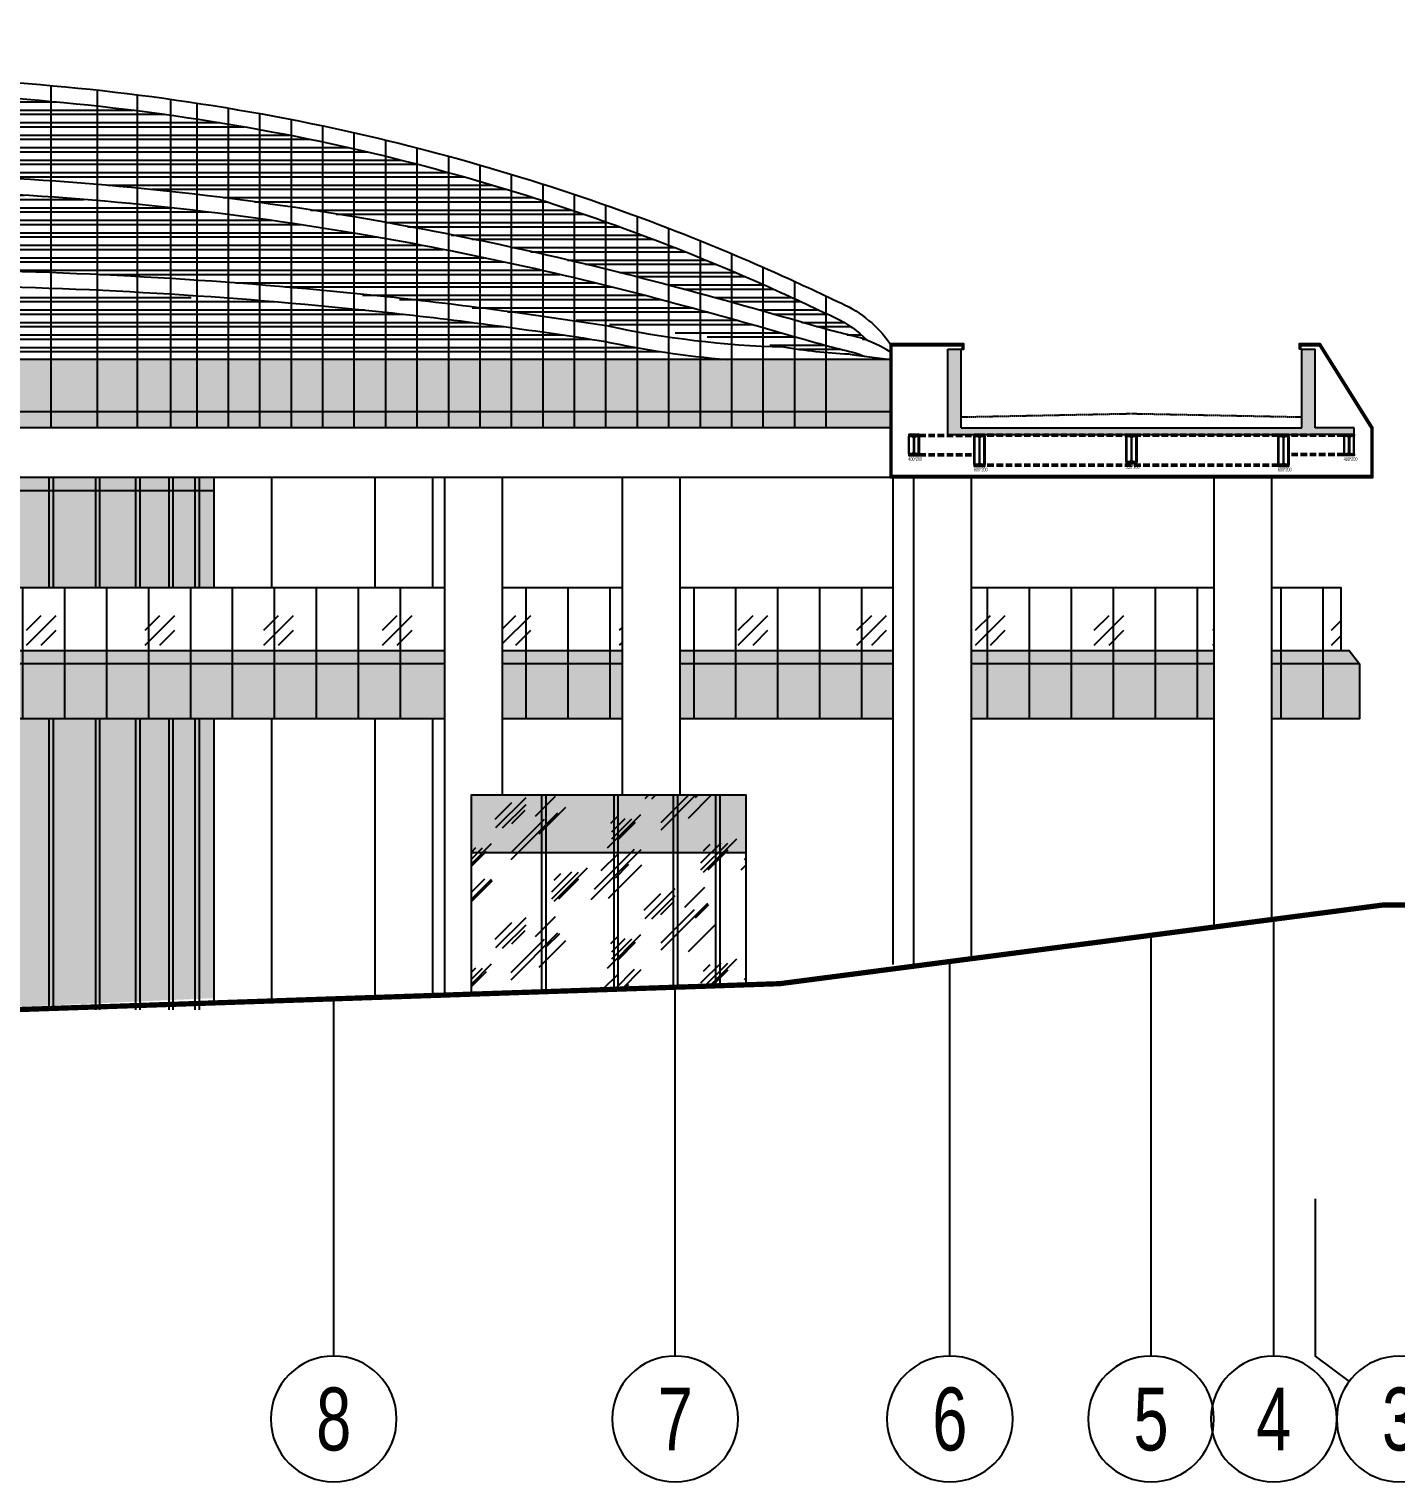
# Model space of a CAD drawing. Extents: x 2698488 to 3036784, y -7225 to 132783.
# Drawn here: x 2821986 to 2848057, y 46408 to 74109 of the extents above; entities that cross this region are included whole.
import ezdxf
from ezdxf.enums import TextEntityAlignment as Align

# ---------------------------------------------------------------- set-up
doc = ezdxf.new("R2010")
doc.units = 0
doc.linetypes.add('DASH', pattern=[0.35, 0.25, -0.1])
doc.layers.get('0').update_dxf_attribs({"color": 8})
for name, color, linetype in [('#填充层', 8, 'Continuous'), ('#幕墙分格线-立面', 8, 'Continuous'), ('#标注', 8, 'Continuous'), ('#结构边线+内凹外凸边线', 8, 'Continuous'), ('#非幕墙范围构件', 8, 'DASH'), ('A-AL', 8, 'Continuous'), ('A-BEAM-SECT-S', 8, 'Continuous'), ('A-SECT-3', 8, 'Continuous'), ('dim', 8, 'Continuous'), ('建-填充', 8, 'Continuous'), ('建-墙', 8, 'Continuous'), ('立面填充', 8, 'Continuous')]:
    doc.layers.add(name, color=color, linetype=linetype)
doc.layers.add('定位边线-不打印', color=8, linetype='Continuous', plot=False)
doc.styles.add('JHZX', font='jrs.shx', dxfattribs={"width": 0.6, "bigfont": 'jhz.shx'})
doc.styles.add('XD2008', font='@1romans.shx', dxfattribs={"width": 0.7, "bigfont": '!hztxt.shx'})
pattern_1 = [(45, (180, 90), (0, 2291.025971044414), [900, -540, 900, -540, 360, -784.9223549999999]), (45, (135, 135), (0, 2291.025971044414), [720, -900, 540, -540, 630, -694.922355]), (45, (135, 270), (0, 2291.025971044414), [540, -1080, 360, -540, 810, -694.922355]), (45, (270, 135), (0, 2291.025971044414), [540, -1080, 450, -1954.92225]), (45, (405, 270), (0, 2291.025971044414), [270, -1350, 180, -2224.92225]), (45, (180, 495), (0, 2291.025971044414), [180, -1350, 180, -720, 450, -1144.922355]), (45, (990, 360), (0, 2291.025971044414), [900, -1350, 1080, -712.922355]), (45, (990, 225), (0, 2291.025971044414), [1260, -900, 1350, -532.922355]), (45, (1215, 405), (0, -2545.584412271571), [900, -1260, 720, -1144.922355]), (45, (1080, 675), (0, 2291.025971044414), [450, -1800, 540, -1234.922355]), (45, (1350, 540), (0, 2291.025971044414), [360, -1800, 360, -1504.92225])]
pattern_2 = [(180, (2394594.395223206, -1116236.483213049), (-1.4210854715202e-14, -238.125), []), (180, (2394515.020188921, -1116157.108178764), (-1.4210854715202e-14, -238.125), [])]

# ---------------------------------------------------------------- blocks, each defined once
blk = doc.blocks.new('400-200_M')
at = {"layer": 'A-BEAM-SECT-S'}
for p, q in [((-200, 370), (-200, 30)), ((0, 30), (0, 370))]:
    blk.add_line(p, q, dxfattribs=at)
blk.add_lwpolyline([(-108, 370), (-200, 370), (-200, 400), (0, 400), (0, 370), (-92, 370), (-92, 30), (0, 30), (0, 0), (-200, 0), (-200, 30), (-108, 30)], close=True, dxfattribs=at)
for points in [[(-188.0032760389149, 30.00190073717386), (-188.0032760468312, 370.0019007378723)], [(-137.9999999999709, 370), (-108.0000000000291, 340)], [(-62.0000000000291, 370), (-91.9999999999709, 340)], [(-12.00327603146434, 30.00190073810518), (-12.0032760235481, 370.0019007388037)], [(-137.9999999999709, 30), (-108.0000000000291, 60)], [(-62.0000000000291, 30), (-91.9999999999709, 60)]]:
    blk.add_lwpolyline(points, dxfattribs=at)
at = {"layer": '定位边线-不打印', "style": 'XD2008', "width": 0.6}
blk.add_text('400*200', height=70, dxfattribs=at).set_placement((-203.0224118637852, -103.2509947940707))
blk = doc.blocks.new('600-200')
at = {"layer": 'A-BEAM-SECT-S'}
for p, q in [((0, 30), (0, 570)), ((200, 570), (200, 30))]:
    blk.add_line(p, q, dxfattribs=at)
blk.add_lwpolyline([(108, 570), (200, 570), (200, 600), (0, 600), (0, 570), (92, 570), (92, 30), (0, 30), (0, 0), (200, 0), (200, 30), (108, 30)], close=True, dxfattribs=at)
for points in [[(12.00327603146434, 30.00190073810518), (12.0032760235481, 570.0019007388037)], [(62.0000000000291, 570), (91.9999999999709, 540)], [(137.9999999999709, 570), (108.0000000000291, 540)], [(188.0032760389149, 30.00190073717386), (188.0032760468312, 570.0019007378723)], [(62.0000000000291, 30), (91.9999999999709, 60)], [(137.9999999999709, 30), (108.0000000000291, 60)]]:
    blk.add_lwpolyline(points, dxfattribs=at)
at = {"layer": '定位边线-不打印', "style": 'XD2008', "width": 0.6}
blk.add_text('600*200', height=70, dxfattribs=at).set_placement((-6.977588136214763, -103.2509947940707))
blk = doc.blocks.new('550-200')
at = {"layer": 'A-BEAM-SECT-S'}
for p, q in [((0, 30.00000000023283), (0, 520.0000000002328)), ((200, 520.0000000002328), (200, 30.00000000023283))]:
    blk.add_line(p, q, dxfattribs=at)
blk.add_lwpolyline([(108, 520.0000000002328), (200, 520.0000000002328), (200, 550.0000000002328), (0, 550.0000000002328), (0, 520.0000000002328), (92, 520.0000000002328), (92, 30.00000000023283), (0, 30.00000000023283), (0, 2.328306436538696e-10), (200, 2.328306436538696e-10), (200, 30.00000000023283), (108, 30.00000000023283)], close=True, dxfattribs=at)
for points in [[(12.00327603146434, 30.00190073833801), (12.0032760235481, 520.0019007390365)], [(62.0000000000291, 520.0000000002328), (91.9999999999709, 490.0000000002328)], [(137.9999999999709, 520.0000000002328), (108.0000000000291, 490.0000000002328)], [(188.0032760389149, 30.00190073740669), (188.0032760468312, 520.0019007381052)], [(62.0000000000291, 30.00000000023283), (91.9999999999709, 60.00000000023283)], [(137.9999999999709, 30.00000000023283), (108.0000000000291, 60.00000000023283)]]:
    blk.add_lwpolyline(points, dxfattribs=at)
at = {"layer": '定位边线-不打印', "style": 'XD2008', "width": 0.6}
blk.add_text('550*200', height=70, dxfattribs=at).set_placement((-6.977588136214763, -103.2509947938379))
blk = doc.blocks.new('400-200')
at = {"layer": 'A-BEAM-SECT-S'}
for p, q in [((0, 30), (0, 370)), ((200, 370), (200, 30))]:
    blk.add_line(p, q, dxfattribs=at)
blk.add_lwpolyline([(108, 370), (200, 370), (200, 400), (0, 400), (0, 370), (92, 370), (92, 30), (0, 30), (0, 0), (200, 0), (200, 30), (108, 30)], close=True, dxfattribs=at)
for points in [[(12.00327603146434, 30.00190073810518), (12.0032760235481, 370.0019007388037)], [(62.0000000000291, 370), (91.9999999999709, 340)], [(137.9999999999709, 370), (108.0000000000291, 340)], [(188.0032760389149, 30.00190073717386), (188.0032760468312, 370.0019007378723)], [(62.0000000000291, 30), (91.9999999999709, 60)], [(137.9999999999709, 30), (108.0000000000291, 60)]]:
    blk.add_lwpolyline(points, dxfattribs=at)
at = {"layer": '定位边线-不打印', "style": 'XD2008', "width": 0.6}
blk.add_text('400*200', height=70, dxfattribs=at).set_placement((-6.977588136214763, -103.2509947940707))
blk = doc.blocks.new('*U39')
blk.add_line((-8.960830237663566e-17, -20), (1.552204291025797e-12, 7.74150107402289))
blk.add_circle((0, -24), 4)
at = {"style": 'JHZX', "width": 0.75}
blk.add_attdef('AXES', text='', height=4, dxfattribs=at).set_placement((0, -24), align=Align.MIDDLE_CENTER)
blk = doc.blocks.new('*U62')
blk.add_line((-8.960830237663566e-17, -20), (0, 0))
blk.add_circle((0, -24), 4)
at = {"style": 'JHZX', "width": 0.75}
blk.add_attdef('AXES', text='', height=4, dxfattribs=at).set_placement((0, -24), align=Align.MIDDLE_CENTER)
blk = doc.blocks.new('*U28')
blk.add_line((-8.960830237663566e-17, -20), (0, -20))
blk.add_circle((0, -24), 4)
at = {"style": 'JHZX', "width": 0.75}
blk.add_attdef('AXES', text='', height=4, dxfattribs=at).set_placement((0, -24), align=Align.MIDDLE_CENTER)
blk = doc.blocks.new('GRTG')
at = {"layer": '#填充层', "ltscale": 5}
h = blk.add_hatch(dxfattribs=at)
h.set_pattern_fill('玻璃A', color=256, scale=200)
h.set_pattern_definition([(45, (-2847363.347812292, -60957.77678844516), (-1131.370849898476, 1131.370849898476), [800, -800]), (45, (-2847363.347812292, -60674.93407597036), (-1131.370849898476, 1131.370849898476), [400, -1200]), (45, (-2847080.505099817, -60957.77678844516), (-1131.370849898476, 1131.370849898476), [400, -1200])])
h.paths.add_polyline_path([(-17452.94965111883, 1299.999999791849), (-17452.94965111883, 2499.999999791849), (-30002.36339745112, 2499.999999791849), (-30002.36339745112, 1299.999999791849)])
h.paths.add_polyline_path([(-14067.12485920405, 1299.999999791849), (-14067.12485920358, 2499.999999791849), (-16352.9496511193, 2499.999999791842), (-16352.94965111883, 1299.999999791857)])
h.paths.add_polyline_path([(-8899.287018500268, 1299.999999791857), (-8899.287018500268, 2499.999999791842), (-12967.12485920358, 2499.999999791842), (-12967.12485920358, 1299.999999791849)])
h.paths.add_polyline_path([(-1679.328040362801, 2499.999999791849), (-1679.328040362801, 1299.999999791864), (-350, 1299.999999791849), (-350, 2499.999999791849)])
h.paths.add_polyline_path([(-2779.328040363267, 1299.999999791857), (-2779.328040363267, 2499.999999791849), (-7407.9204158145, 2499.999999791849), (-7407.9204158145, 1299.999999791857)])
h = blk.add_hatch(dxfattribs=at)
h.set_pattern_fill('DOTS', color=256, scale=150)
h.set_pattern_definition([(0, (-30317.63373500342, 0), (119.0625, 238.125), [0, -238.125])])
h.paths.add_polyline_path([(-2779.328040363267, 4.583853296935558e-10), (-2779.328040363267, 1299.999999791842), (-7407.9204158145, 1299.999999791849), (-7407.9204158145, 1.215084921568632e-09)])
h.paths.add_polyline_path([(-1679.328040362801, 1299.999999791849), (-1679.328040362801, 2.692104317247868e-10), (0, 0), (0, 1049.999999791733), (-200, 1299.999999791849)])
h.paths.add_polyline_path([(-12967.12485920405, 1299.999999791857), (-12967.12485920358, 2.160959411412477e-09), (-8899.287018500268, 1.469743438065052e-09), (-8899.287018500268, 1299.999999791849)])
h.paths.add_polyline_path([(-17452.94965111883, 2.88855517283082e-09), (-17452.9496511193, 1299.999999791849), (-30137.47925640224, 1299.999999791849), (-30317.63373500342, 1049.999999791733), (-30317.63373500342, 5.005858838558197e-09)])
h.paths.add_polyline_path([(-16352.94965111976, 1299.999999791864), (-16352.94965111976, 2.706656232476234e-09), (-14067.12485920358, 2.328306436538696e-09), (-14067.12485920312, 1299.999999791864)])
at = {"layer": '#幕墙分格线-立面'}
for p, q in [((-30137.47925640224, 1299.999999791849), (-17452.9496511193, 1299.999999791849)), ((-17452.9496511193, 0), (-30317.63373500342, 0))]:
    blk.add_line(p, q, dxfattribs=at)
for points in [[(-17452.9496511193, 2499.999999791849), (-30002.36339745112, 2499.999999791849)], [(-30002.36339745112, 1299.999999791849), (-30002.36339745112, 2499.999999791849)], [(-14067.12485920358, 2499.999999791849), (-16352.9496511193, 2499.999999791849)], [(-8899.287018500268, 2499.999999791849), (-12967.12485920358, 2499.999999791849)], [(-2779.328040362801, 2499.999999791849), (-7407.9204158145, 2499.999999791849)], [(-350, 1299.999999791849), (-350, 2499.999999791849), (-1679.328040362801, 2499.999999791849)], [(-30002.36339745112, 1299.999999791849), (-30002.36339745112, 1299.999999791849), (-30137.47925640224, 1299.999999791849), (-30317.63373500342, 1049.999999791849), (-30317.63373500342, 1049.999999791849), (-30317.63373500342, 0)], [(-16352.9496511193, 1299.999999791849), (-14067.12485920358, 1299.999999791849)], [(-12967.12485920358, 1299.999999791849), (-8899.287018500268, 1299.999999791849)], [(-7407.9204158145, 1299.999999791849), (-2779.328040362801, 1299.999999791849)], [(-1679.328040362801, 1299.999999791849), (-200, 1299.999999791849), (0, 1049.999999791733), (0, 0), (-1679.328040362801, 0)], [(-17452.9496511193, 1049.999999791733), (-30317.63373500342, 1049.999999791733)], [(-14067.12485920358, 1049.999999791733), (-16352.9496511193, 1049.999999791733)], [(-8899.287018500268, 1049.999999791733), (-12967.12485920358, 1049.999999791733)], [(-2779.328040362336, 1049.999999791733), (-7407.9204158145, 1049.999999791733)], [(0, 1049.999999791733), (-1679.328040362336, 1049.999999791733)], [(-14067.12485920358, 0), (-16352.9496511193, 0)], [(-8899.287018500268, 0), (-12967.12485920358, 0)], [(-2779.328040362801, 0), (-7407.9204158145, 0)]]:
    blk.add_lwpolyline(points, dxfattribs=at)
at = {"layer": 'dim', "ltscale": 300}
for points in [[(-29493.76370209642, 0), (-29493.76370209642, 2499.999999791849)], [(-28693.76370209642, 0), (-28693.76370209642, 2499.999999791849)], [(-27893.76370209642, 0), (-27893.76370209642, 2499.999999791849)], [(-27093.76370209642, 0), (-27093.76370209642, 2499.999999791849)], [(-26293.76370209642, 0), (-26293.76370209642, 2499.999999791849)], [(-25493.76370209642, 0), (-25493.76370209642, 2499.999999791849)], [(-24693.76370209642, 0), (-24693.76370209642, 2499.999999791849)], [(-23893.76370209642, 0), (-23893.76370209642, 2499.999999791849)], [(-23093.76370209642, 0), (-23093.76370209642, 2499.999999791849)], [(-22293.76370209642, 0), (-22293.76370209642, 2499.999999791849)], [(-21493.76370209642, 0), (-21493.76370209642, 2499.999999791849)], [(-20693.76370209642, 0), (-20693.76370209642, 2499.999999791849)], [(-19893.76370209642, 0), (-19893.76370209642, 2499.999999791849)], [(-19093.76370209642, 0), (-19093.76370209642, 2499.999999791849)], [(-18293.76370209642, 0), (-18293.76370209642, 2499.999999791849)], [(-15893.76370209642, 0), (-15893.76370209642, 2499.999999791849)], [(-15093.76370209642, 0), (-15093.76370209642, 2499.999999791849)], [(-14293.76370209642, 0), (-14293.76370209642, 2499.999999791849)], [(-12693.76370209642, 0), (-12693.76370209642, 2499.999999791849)], [(-11893.76370209642, 0), (-11893.76370209642, 2499.999999791849)], [(-11093.76370209642, 0), (-11093.76370209642, 2499.999999791849)], [(-10293.76370209642, 0), (-10293.76370209642, 2499.999999791849)], [(-9493.763702096418, 0), (-9493.763702096418, 2499.999999791849)], [(-7093.763702096418, 0), (-7093.763702096418, 2499.999999791849)], [(-6293.763702096418, 0), (-6293.763702096418, 2499.999999791849)], [(-5493.763702096418, 0), (-5493.763702096418, 2499.999999791849)], [(-4693.763702096418, 0), (-4693.763702096418, 2499.999999791849)], [(-3893.763702096418, 0), (-3893.763702096418, 2499.999999791849)], [(-3093.763702096418, 0), (-3093.763702096418, 2499.999999791849)], [(-1493.763702096418, 0), (-1493.763702096418, 2499.999999791849)], [(-693.7637020964175, 0), (-693.7637020964175, 2499.999999791849)]]:
    blk.add_lwpolyline(points, dxfattribs=at)

msp = doc.modelspace()

# ---------------------------------------------------------------- hatches: boundary and pattern name
at = {"layer": '#填充层'}
for points in [[(2839513.347812251, 66377.77678823643), (2839763.347812251, 66507.77678823561), (2839763.347812247, 68007.77678823748), (2839513.347812247, 68007.77678823748)], [(2846396.681145616, 66464.44345490562), (2846513.347812273, 66507.77678824341), (2846513.347812267, 68007.77678823748), (2846263.347812267, 68007.77678823748), (2846263.347812273, 66507.77678823561)], [(2839763.347812251, 66507.77678823561), (2839513.347812251, 66377.77678823643), (2846413.347812304, 66377.77678823771), (2846396.681145604, 66464.44345490562), (2846263.347812273, 66507.77678823561)], [(2847263.347812267, 66507.77678823771), (2846513.347812273, 66507.77678824341), (2846396.681145616, 66464.44345490562), (2846413.347812267, 66377.77678823771), (2847263.347812267, 66377.77678823771)]]:
    msp.add_hatch(color=256, dxfattribs=at).paths.add_polyline_path(points)
at = {"layer": '#填充层', "ltscale": 5}
h = msp.add_hatch(dxfattribs=at)
h.set_pattern_fill('DOTS', color=256, scale=150)
h.set_pattern_definition([(0, (2731077.347812257, 66507.77678823701), (119.0625, 238.125), [0, -238.125])])
h.paths.add_polyline_path([(2731077.347812257, 67807.77678823701), (2838413.347812257, 67807.77678823701), (2838413.347812257, 66507.77678823701), (2731077.347812257, 66507.77678823701)])
h = msp.add_hatch(dxfattribs=at)
h.set_pattern_fill('玻璃2', color=256, scale=150)
h.set_pattern_definition(pattern_1)
h.paths.add_polyline_path([(2785599.474643292, 58407.77678823713), (2785599.474643291, 55457.776788237), (2821605.991437829, 55457.77678823701), (2825507.560410187, 55631.50188626579), (2825507.560410187, 60957.77678844516), (2817045.714077288, 60957.77678843131), (2817045.714077288, 61599.24472823107), (2817045.714077288, 62007.77678823689), (2817225.868555889, 62257.77678823701), (2817360.984414841, 62257.77678823701), (2817360.984414841, 63457.77678823701), (2825507.560410187, 63457.77678823701), (2825507.560410187, 65557.77678823352), (2814296.325747836, 65557.77678823352), (2814296.325747836, 66507.77678823701), (2729105.640253365, 66507.77678823701), (2729105.640253365, 55457.77678823701), (2779627.220982044, 55457.77678823701), (2779627.220982044, 58407.77678823712)])
h = msp.add_hatch(dxfattribs=at)
h.set_pattern_fill('玻璃2', color=256, scale=150)
h.set_pattern_definition(pattern_1)
h.paths.add_polyline_path([(2830423.324750829, 59507.77678823701), (2830423.324750829, 55711.35873862423), (2835655.483688843, 55890.62424305579), (2835655.483688843, 59507.77678823713)])
at = {"layer": '建-填充', "ltscale": 300}
h = msp.add_hatch(color=256, dxfattribs=at)
h.dxf.hatch_style = 1
h.paths.add_polyline_path([(2830423.324750829, 59507.77678823701), (2835655.483688843, 59507.77678823701), (2835655.483688843, 58407.77678823701), (2830423.324750829, 58407.77678823701)])
at = {"layer": '立面填充'}
h = msp.add_hatch(dxfattribs=at)
h.set_pattern_fill('ANSI32', color=256, scale=50, angle=135)
h.set_pattern_definition(pattern_2)
edge = h.paths.add_edge_path()
edge.add_line((2782613.347812257, 73808.8308738067), (2765760.978405161, 73805.61215767355))
edge.add_arc((2765801.676408911, -139278.662735269), 213084.2787794975, 90.01094319992544, 93.81393741931585)
edge.add_arc((2743147.335633356, 200548.7285744359), 127497.3928358938, 272.1806309859011, 273.8139374193158, ccw=False)
edge.add_arc((2753107.407066392, -61024.41008856127), 134265.3048369464, 92.18063098590103, 96.37461196091286)
edge.add_arc((2741768.873909847, 40466.8424242872), 32142.64980502486, 96.37461196091297, 112.3277498258348)
edge.add_arc((2732103.309836003, 64001.44931126243), 6700.541987667231, 112.3277498258348, 128.5522085125719)
edge.add_line((2727927.347812257, 69241.5451219056), (2727927.347812258, 68518.55746099606))
edge.add_line((2727927.347812258, 68518.55746099606), (2728695.267816545, 69062.12666085802))
edge.add_line((2728695.267816545, 69062.12666085802), (2728977.34781225, 69174.48511925802))
edge.add_arc((2733600.820979991, 57567.08760003533), 12494.32596429593, 102.68359482505127, 111.7184434985059, ccw=False)
edge.add_arc((2743972.919019009, 11480.93566431126), 59733.22749654611, 97.77201421203432, 102.68359482505122, ccw=False)
edge.add_arc((2746369.150320784, -5961.947748054314), 77339.92858612473, 91.49128953397968, 97.78341557238377, ccw=False)
edge.add_arc((2760976.415144878, -152426.6584747196), 224394.7803017005, 89.51472006368448, 94.24756150650029, ccw=False)
edge.add_line((2762876.956226221, 71960.07324141052), (2799463.335069176, 72010.85805188489))
edge.add_arc((2799806.659345165, -175326.7200547085), 247337.8163872109, 86.80040046069149, 90.07953105846423, ccw=False)
edge.add_arc((2831357.988118376, 389080.918559877), 317951.0202917453, 266.8004004606917, 268.0536357825824)
edge.add_arc((2818698.565447677, 16564.58624547973), 54780.35593425179, 81.58699329819592, 88.05363578258238, ccw=False)
edge.add_arc((2816497.321625997, 1681.172347565385), 69825.67027523895, 73.51329487919412, 81.58699329819598, ccw=False)
edge.add_arc((2851534.006124493, 120063.9021642005), 53632.98668929126, 253.5132948791945, 255.3507168830406)
edge.add_arc((2836520.528628424, 66774.26546277638), 2015.38699094052, 44.00577041836674, 65.46003987431004)
edge.add_arc((2818600.916599032, 29846.46271796289), 43060.86941292672, 64.17749144163227, 77.63075059878202)
edge.add_arc((2818419.842719955, 28253.90434289069), 44655.55053711752, 77.84152333088706, 87.28470407734649)
edge.add_arc((2779433.36919714, -549164.1771537072), 623379.979694065, 86.21951657601227, 86.85865839898396)
edge.add_arc((2793164.16994426, -284406.3418184132), 358268.4235566591, 86.73097920356513, 88.69021414990807)
edge.add_line((2801353.499873743, 73768.4733111262), (2782613.347812257, 73808.8308738067))
h = msp.add_hatch(dxfattribs=at)
h.set_pattern_fill('ANSI32', color=256, scale=50, angle=135)
h.set_pattern_definition([(180, (2394594.779238546, -1118336.48314327), (-1.4210854715202e-14, -238.125), []), (180, (2394515.404204261, -1118257.108108985), (-1.4210854715202e-14, -238.125), [])])
edge = h.paths.add_edge_path()
edge.add_line((2782613.731827596, 71708.83094358534), (2765761.362420501, 71705.61222745222))
edge.add_arc((2769316.619989553, -350749.8237137911), 422470.3956642267, 90.48217262150082, 92.40022632829614)
edge.add_arc((2811615.516841233, -1496799.154864379), 1569296.194925681, 92.19086367983955, 92.31912877189976)
edge.add_arc((2753132.487246891, -103083.8258639498), 174367.7721968817, 91.64947472825384, 94.80937160609352)
edge.add_arc((2743455.190377693, 15089.6841189959), 55799.60678497155, 95.08100682644216, 102.975089787889)
edge.add_arc((2734170.841071007, 55725.76616007012), 14116.6713866954, 103.2860514013748, 111.5860314358355)
edge.add_line((2728977.347812257, 68852.38182486568), (2728977.347812257, 68161.24047200635))
edge.add_line((2728977.347812257, 68161.24047200635), (2730027.347812257, 68552.25818782832))
edge.add_line((2730027.347812257, 68552.25818782832), (2731077.347812257, 68747.8528372205))
edge.add_arc((2735013.082504868, 44703.73884974651), 24364.10115340327, 93.89459562470938, 99.29619405649998, ccw=False)
edge.add_arc((2741161.138618307, -12341.41300508298), 81726.33567901606, 93.72450886802261, 95.47871087025061, ccw=False)
edge.add_arc((2746764.60218248, -94469.99035702944), 164045.6481929003, 90.81770549658779, 93.81413937988037, ccw=False)
edge.add_arc((2762838.698377626, -493383.2729324574), 563243.3475691781, 89.99606916668029, 91.87361718586442, ccw=False)
edge.add_line((2762877.340241561, 69860.07331118916), (2799463.719084514, 69910.8581216638))
edge.add_arc((2756996.491023722, -3490796.818672946), 3560960.913158586, 89.08894246310001, 89.3166870754805, ccw=False)
edge.add_arc((2781890.568593962, -1185908.201451246), 1256022.882428498, 88.23535890204482, 88.5525969560839, ccw=False)
edge.add_arc((2819054.850134185, -21923.4625799653), 91455.0064117844, 85.19639128608748, 89.05170102749878, ccw=False)
edge.add_arc((2792296.670526778, -257125.7397699446), 328145.8959316844, 82.28376088606223, 83.97961793431261, ccw=False)
edge.add_arc((2838555.347312781, 81695.08437491395), 13822.34916281437, 260.8438298279451, 267.1770570576618)
edge.add_arc((2852241.210925881, 122536.1279896532), 56503.56180121084, 253.62688345688412, 255.27024338987292, ccw=False)
edge.add_arc((2816152.953195855, 306.9672177742759), 70941.92830067144, 73.49006159222706, 80.46759679671038)
edge.add_arc((2818180.83074575, 10415.36179004019), 60638.1576357442, 80.77550861638541, 87.77437219950691)
edge.add_arc((2815241.505934148, -2787.781529783388), 73985.22089845811, 85.8965533553679, 91.27555695969455)
edge.add_arc((2793164.553959604, -286506.3417485451), 358268.4235565695, 86.730979203565, 88.69021414990844)
edge.add_line((2801353.883889083, 71668.47338090485), (2782613.731827596, 71708.83094358534))
h = msp.add_hatch(dxfattribs=at)
h.set_pattern_fill('ANSI32', color=256, scale=50, angle=135)
h.set_pattern_definition(pattern_2)
edge = h.paths.add_edge_path()
edge.add_line((2826713.347812257, 67807.77678823701), (2731077.347812257, 67807.77678823701))
edge.add_line((2731077.347812257, 67807.77678823701), (2731077.347812257, 68443.80954786364))
edge.add_arc((2735013.082524003, 44703.73866839168), 24064.10133546634, 93.88469443037962, 99.41313431178702, ccw=False)
edge.add_arc((2744167.129383964, -49818.56299196745), 119020.7012246667, 92.72271772773422, 95.19864990371042, ccw=False)
edge.add_arc((2755144.290373311, -328887.8870447283), 398303.0248315497, 91.03086592507879, 92.393052169148, ccw=False)
edge.add_arc((2772922.571774747, -873117.5493333858), 942798.2600178769, 90.92433575760708, 91.51608483891499, ccw=False)
edge.add_arc((2765312.996499503, -470632.287895514), 540243.7680295901, 89.78785141739093, 90.80601051451703, ccw=False)
edge.add_line((2767313.347812257, 69607.77678817368), (2797913.347812257, 69607.77678817368))
edge.add_arc((2797913.347812257, -688074.2394207123), 757682.016208886, 89.2740302800583, 90, ccw=False)
edge.add_arc((2801901.671302649, -373320.237794677), 442902.7470950096, 88.03176586563251, 89.2740302800583, ccw=False)
edge.add_arc((2797775.587223638, -493384.3093129838), 563037.6955462415, 87.05394082983861, 88.03176586563251, ccw=False)
edge.add_arc((2819483.646519553, -17343.95721088842), 86555.67699775365, 81.05355334921461, 85.20869612582692, ccw=False)
edge.add_arc((2836866.897828908, 86404.31978887037), 18662.57688306754, 257.8659315685294, 265.1787086119566)
edge.add_line((2835298.342971085, 67807.77678823701), (2826713.347812257, 67807.77678823701))

# ---------------------------------------------------------------- linework, layer by layer
at = {"layer": '#幕墙分格线-立面'}
for points in [[(2782613.347812258, 74108.83087628146), (2799467.948525234, 74106.66596165297, -0.009868553308585373), (2813610.923027566, 73578.63644220863, -0.002787539425216698), (2820552.317196708, 73158.84924544345, -0.04217139030104556), (2828056.606806177, 72164.430439054, -0.03644741024027802), (2834215.642308176, 70300.33952463462, -0.01285923846408232), (2836204.81833531, 69471.23472234185, -0.005717393455628681), (2837484.475492609, 68879.45508852808, -0.1326837596307985), (2838413.347812257, 68107.77678823748, -2.083584121908298)], [(2782613.309278306, 73808.83087875621), (2799465.291447151, 73806.66630047068, -0.009866959770675345), (2813594.149509078, 73279.10554107159, -0.002788789529296527), (2820535.31533474, 72859.31846930759, -0.04218274917462324), (2827991.566518147, 71871.56472609073, -0.0364410538064537), (2834107.723876785, 70020.42213192486, -0.01285605323023048), (2836082.16787638, 69197.45215868155, -0.005726323917353922), (2837357.574835794, 68607.60623033156, -0.09388631838036927), (2837970.135698272, 68174.41690683454, -0.09388631838036927)], [(2838413.347812257, 67952.10737510558, 0.05498135173895347), (2837846.881986741, 68220.11672967413, -0.01243937155196863), (2836829.632948521, 68487.51404237628, 0.005395237717951367), (2834042.923620405, 69262.55584444941, 0.02264477640543371), (2828263.370674121, 70512.9740806564, 0.03240085866575087), (2820559.121666058, 71313.33716129113, 0.001689161622804647), (2813611.702460342, 71625.53484445575, 0.008066300916640979), (2799463.335069176, 72010.85805188489), (2782613.347812269, 72007.77678817345), (2768668.043081433, 72007.77678817345, 0.009655639434668834), (2751609.980538899, 71649.61317502378, 0.0006806972241361216), (2747977.017343765, 71506.38860968986, 0.0009691911068234529), (2744342.824151546, 71351.18006263996, 0.02568026754138054), (2735895.097222818, 70665.45443555011, 0.02745860031343548), (2730857.480859251, 69756.52016615655, 0.03944239867256104), (2728695.267816545, 69062.12666085802, 0.01038762137729681), (2727897.347812257, 68496.37247224103, 0.01038762137729681)], [(2782613.402671604, 71707.77679318932), (2799461.697869314, 71710.85774748327, -0.008065492907024026), (2813598.972950242, 71325.80490756754, -0.001689576816892941), (2820546.074196022, 71013.61759073936, -0.03240687389215998), (2828213.12056432, 70217.21247654755, -0.02264355087993071), (2833965.969956479, 68972.59337178615, -0.005394641493132278), (2836746.133755836, 68199.36844580897, 0.0122590185538546), (2837762.80500359, 67931.72998479844, -0.01625354933443757), (2837917.80520759, 67871.56660572358, -0.01625354933443757)], [(2782613.347812269, 69907.77678817368), (2798336.653254351, 69909.23918858074, -0.007507986788752555), (2813616.298976342, 69713.93867928718, -0.001562228096860948), (2820568.447293394, 69519.01781847511, -0.02260808369645382), (2828818.952269864, 69008.82270564462, -0.01202469979278697), (2832998.940224926, 68453.74504151844, 0.04637100699530509), (2836373.335620296, 68048.37725973848, 0.02802471127685685), (2837615.267793736, 67914.77065723829, 0.00691182245280875), (2838413.347812257, 67807.77678823701, -2.083584121908298)], [(2782613.375714807, 69607.77678947125), (2798337.00244972, 69609.23921976119, -0.007508357873953637), (2813608.394481828, 69414.04251875097, -0.001562818101396558), (2820561.293599835, 69219.0951086187, -0.02261367620849045), (2828786.773094625, 68710.55349250344, -0.01200027370018881), (2832944.02562589, 68158.69429684637, 0.03191884236846259), (2835298.342971085, 67807.77678823701, 0.03191884236846259)]]:
    msp.add_lwpolyline(points, format="xyb", dxfattribs=at)
at = {"layer": '#幕墙分格线-立面', "ltscale": 300}
for points in [[(2822406.417314163, 66507.77678823701), (2822406.417314163, 73032.3449934998)], [(2823293.056274407, 66507.77678823701), (2823293.056274407, 72944.54445631959)], [(2824057.347638139, 66507.77678823701), (2824057.347638139, 72854.57768301832)], [(2824691.670046397, 66507.77678823701), (2824691.670046397, 72769.80831082808)], [(2825189.698164363, 66507.77678823701), (2825189.698164363, 72696.79557824066)], [(2825789.698164363, 66507.77678823701), (2825789.698164363, 72601.24648223273)], [(2826389.698164363, 66507.77678823701), (2826389.698164363, 72497.35502534284)], [(2826989.698164363, 66507.77678823701), (2826989.698164363, 72385.0622900519)], [(2827589.698164363, 66507.77678823701), (2827589.698164363, 72264.30396870644)], [(2828189.698164363, 66507.77678823701), (2828189.698164363, 72134.30841319784)], [(2828789.698164363, 66507.77678823701), (2828789.698164363, 71993.13043740504)], [(2829389.698164363, 66507.77678823701), (2829389.698164363, 71843.07661176645)], [(2829989.698164363, 66507.77678823701), (2829989.698164363, 71684.0532352463)], [(2830589.698164363, 66507.77678823701), (2830589.698164363, 71515.95956032083)], [(2831189.698164363, 66507.77678823701), (2831189.698164363, 71338.68744557892)], [(2831789.698164363, 66507.77678823701), (2831789.698164363, 71152.12097373023)], [(2832389.698164363, 66507.77678823701), (2832389.698164363, 70956.13603161521)], [(2832989.698164363, 66507.77678823701), (2832989.698164363, 70750.59984835285)], [(2833589.698164363, 66507.77678823701), (2833589.698164363, 70535.37048723485)], [(2834189.698164363, 66507.77678823701), (2834189.698164363, 70310.29628636743)], [(2834789.698164363, 66507.77678823701), (2834789.698164363, 70073.34066698901)], [(2835389.698164363, 66507.77678823701), (2835389.698164363, 69825.53407345725)], [(2835989.698164363, 66507.77678823701), (2835989.698164363, 69566.73962459815)], [(2836589.698164363, 66507.77678823701), (2836589.698164363, 69296.97398951455)], [(2837189.698164363, 66507.77678823701), (2837189.698164363, 69018.93344668712)]]:
    msp.add_lwpolyline(points, dxfattribs=at)
at = {"layer": '#幕墙分格线-立面'}
for points in [[(2838413.347812257, 67807.77678823701), (2731077.347812257, 67807.77678823701)], [(2838413.347812257, 66807.77678823701), (2731077.347812257, 66807.77678823701)], [(2838413.347812257, 66507.77678823701), (2730790.091279668, 66507.77678823701)], [(2825757.560410187, 65557.77678823352), (2814296.325747836, 65557.77678823352), (2814296.325747836, 66507.77678823701)], [(2822366.417314163, 65557.77678823352), (2822366.417314163, 63457.77678823701)], [(2822446.417314163, 65557.77678823352), (2822446.417314163, 63457.77678823701)], [(2823253.056274407, 65557.77678823352), (2823253.056274407, 63457.77678823701)], [(2823333.056274407, 65557.77678823352), (2823333.056274407, 63457.77678823701)], [(2824017.347638139, 65557.77678823352), (2824017.347638139, 63457.77678823701)], [(2824097.347638139, 65557.77678823352), (2824097.347638139, 63457.77678823701)], [(2824651.670046397, 65557.77678823352), (2824651.670046397, 63457.77678823701)], [(2824731.670046397, 65557.77678823352), (2824731.670046397, 63457.77678823701)], [(2825149.698164363, 65557.77678823352), (2825149.698164363, 63457.77678823701)], [(2825229.698164363, 65557.77678823352), (2825229.698164363, 63457.77678823701)], [(2838413.347812257, 65557.77678823748), (2825757.560410187, 65557.77678823352)], [(2729005.640253367, 65307.77678823352), (2825507.560410187, 65307.77678823352)], [(2822366.417314163, 60957.77678844516), (2822366.417314163, 55407.77678823713)], [(2822446.417314163, 60957.77678844516), (2822446.417314163, 55407.77678823713)], [(2823253.056274407, 60957.77678844516), (2823253.056274407, 55407.77678823713)], [(2823333.056274407, 60957.77678844516), (2823333.056274407, 55407.77678823713)], [(2824017.347638139, 60957.77678844679), (2824017.347638139, 55407.77678823713)], [(2824097.347638139, 60957.77678844679), (2824097.347638139, 55407.77678823713)], [(2824651.670046397, 60957.77678844819), (2824651.670046397, 55407.77678823713)], [(2824731.670046397, 60957.77678844819), (2824731.670046397, 55407.77678823713)], [(2825149.698164363, 60957.77678844924), (2825149.698164363, 55407.77678823713)], [(2825229.698164363, 60957.77678844924), (2825229.698164363, 55407.77678823713)], [(2830423.324750829, 55711.35873862423), (2830423.324750829, 59507.77678823701), (2835655.483688843, 59507.77678823713), (2835655.483688843, 55890.62424305579)], [(2831762.006852439, 59507.77678823701), (2831762.006852439, 55754.59100043398)], [(2831842.006852439, 59507.77678823701), (2831842.006852439, 55754.59100043398)], [(2833137.033141152, 59507.77678823713), (2833137.033141152, 55801.36208106481)], [(2833217.033141152, 59507.77678823713), (2833217.033141152, 55801.36208106481)], [(2834271.22516486, 59507.77678823713), (2834271.22516486, 55839.94126098821)], [(2834351.22516486, 59507.77678823713), (2834351.22516486, 55839.94126098821)], [(2835081.538772984, 59507.77678823713), (2835081.538772984, 55867.5038199102)], [(2835161.538772984, 59507.77678823713), (2835161.538772984, 55867.5038199102)], [(2830423.324750829, 58407.77678823701), (2835655.483688843, 58407.77678823701)]]:
    msp.add_lwpolyline(points, dxfattribs=at)
at = {"layer": '#标注'}
for points in [[(2843385.859203927, 54807.77678823701), (2843385.859203927, 56830.67076640717)], [(2839548.664708163, 54807.77678823701), (2839548.664708163, 56330.50730067143)], [(2834309.533752988, 54807.77678823701), (2834309.533752988, 55839.88372815294)], [(2827797.471130203, 54807.77678823701), (2827797.471130203, 55618.37799513272)], [(2846513.347813039, 51807.75657376914), (2846513.347813039, 48807.75657376914), (2847163.855084558, 48323.79613861888)]]:
    msp.add_lwpolyline(points, dxfattribs=at)
at = {"layer": '#结构边线+内凹外凸边线'}
for p, q in [((2839513.347812251, 66377.77678823643), (2839513.347812247, 68007.77678823748)), ((2839513.347812247, 68007.77678823748), (2839763.347812247, 68007.77678823748)), ((2839763.347812251, 66507.77678823561), (2839763.347812247, 68007.77678823748)), ((2846263.347812273, 66507.77678823561), (2846263.347812267, 68007.77678823748)), ((2846263.347812267, 68007.77678823748), (2846513.347812267, 68007.77678823748)), ((2846513.347812273, 66507.77678824341), (2846513.347812267, 68007.77678823748)), ((2839763.347812251, 66507.77678823561), (2846263.347812273, 66507.77678823561)), ((2847263.347812267, 66507.77678823771), (2846513.347812273, 66507.77678824341)), ((2847263.347812267, 66377.77678823771), (2847263.347812267, 66507.77678823771)), ((2839513.347812251, 66377.77678823643), (2846413.347812304, 66377.77678823771)), ((2847263.347812267, 66377.77678823771), (2846413.347812267, 66377.77678823771))]:
    msp.add_line(p, q, dxfattribs=at)
at = {"layer": '#非幕墙范围构件'}
msp.add_lwpolyline([(2839763.347812255, 66712.77678824167), (2843013.347812257, 66777.77678824167), (2846263.347812256, 66712.77678824167)], dxfattribs=at)
at = {"layer": '#非幕墙范围构件', "ltscale": 500}
for points in [[(2838963.347812247, 66377.77678823771), (2840013.347812246, 66377.7767882384)], [(2838963.347812247, 66347.77678823771), (2840013.347812246, 66347.7767882384)], [(2845813.347812257, 66377.77678823771), (2840213.347812257, 66377.77678823748)], [(2845813.347812257, 66347.77678823771), (2840213.347812257, 66347.77678823748)], [(2847063.347812267, 66377.77678823771), (2846013.347812267, 66377.7767882384)], [(2847063.347812267, 66347.77678823771), (2846013.347812267, 66347.7767882384)], [(2838963.347812247, 66007.77678823771), (2840013.347812246, 66007.7767882384)], [(2838963.347812247, 65977.77678823771), (2840013.347812246, 65977.7767882384)], [(2847063.347812267, 66007.77678823771), (2846013.347812267, 66007.7767882384)], [(2847063.347812267, 65977.77678823771), (2846013.347812267, 65977.7767882384)], [(2845813.347812257, 65807.77678823771), (2840213.347812257, 65807.77678823748)], [(2845813.347812257, 65777.77678823771), (2840213.347812257, 65777.77678823748)]]:
    msp.add_lwpolyline(points, dxfattribs=at)
at = {"layer": 'A-AL'}
for points in [[(2846243.347812267, 68007.77678823748), (2846243.347812267, 68077.77678823748), (2846596.720383018, 68077.77678823748), (2847583.347812267, 66499.17290144527), (2847583.347812267, 65587.77678823771), (2838443.347812257, 65587.77678823771), (2838443.347812257, 68077.77678823748), (2839783.347812257, 68077.77678823748), (2839783.347812257, 68007.77678823748), (2839813.347812257, 68007.77678823748), (2839813.347812257, 68107.77678823748), (2838413.347812257, 68107.77678823748), (2838413.347812257, 65557.77678823771), (2847613.347812267, 65557.77678823771), (2847613.347812267, 66507.77678823771), (2846613.347812263, 68107.77678823748), (2846213.347812267, 68107.77678823748), (2846213.347812267, 68007.77678823748)], [(2846243.347812267, 68007.77678823748), (2846213.347812267, 68007.77678823748)]]:
    msp.add_lwpolyline(points, dxfattribs=at)
at = {"layer": 'A-SECT-3'}
for points in [[(2825507.560410187, 65557.77678823352), (2825507.560410187, 63457.77678823701)], [(2826607.560410187, 65557.77678823375), (2826607.560410187, 63457.77678823701)], [(2828581.824988817, 65557.77678823771), (2828581.824988817, 63457.77678823701)], [(2829681.824988817, 65557.77678823771), (2829681.824988817, 63457.77678823701)], [(2829910.398161172, 65557.77678823771), (2829910.398161172, 55698.75220440954)], [(2831010.398161172, 65557.77678823771), (2831010.398161172, 59507.77678823701)], [(2833296.222953088, 65557.77678823748), (2833296.222953088, 59507.77678823701)], [(2834396.222953088, 65557.77678823748), (2834396.222953088, 59507.77678823701)], [(2838464.060793791, 65557.77678823759), (2838464.060793791, 56272.73303090184)], [(2838855.427396477, 65557.77678823771), (2838855.427396477, 56272.73303090196)], [(2839955.427396477, 65557.77678823771), (2839955.427396477, 56350.940710959)], [(2844584.019771929, 65557.77678823771), (2844584.019771929, 57019.43289702965)], [(2845684.019771929, 65557.77678823771), (2845684.019771929, 57097.64057708692)], [(2825507.560410187, 60957.77678844516), (2825507.560410187, 55548.99108264336)], [(2826607.560410187, 60957.77678844516), (2826607.560410187, 55569.3998912668)], [(2828581.824988817, 60957.77678844516), (2828581.824988817, 55653.56121171496)], [(2829681.824988817, 60957.77678844516), (2829681.824988817, 55673.9700203384)]]:
    msp.add_lwpolyline(points, dxfattribs=at)
at = {"layer": '建-墙', "const_width": 100}
msp.add_lwpolyline([(2782613.347812258, 54807.77678823701), (2801966.549241926, 54807.77678823701), (2803966.549241926, 54807.77678823701), (2836305.526601061, 55907.77678823631), (2847813.34781943, 57407.77678823631), (2853027.906669217, 57407.77678823631)], dxfattribs=at)

# ---------------------------------------------------------------- block references
at = {"layer": '#标注'}
ref = msp.add_blockref('*U39', (2845726.632776872, 54807.77678823701), dxfattribs=dict(at, xscale=-300, yscale=300, zscale=300))
ref.add_attrib('AXES', '4', dxfattribs={"layer": '0', "height": 1200, "style": 'JHZX', "width": 0.75}).set_placement((2845726.632776872, 47607.77678823701), align=Align.MIDDLE_CENTER)
ref = msp.add_blockref('*U62', (2827797.471130203, 54807.77678823701), dxfattribs=dict(at, xscale=-300, yscale=300, zscale=300))
ref.add_attrib('AXES', '8', dxfattribs={"layer": '0', "height": 1200, "style": 'JHZX', "width": 0.75}).set_placement((2827797.471130203, 47607.77678823701), align=Align.MIDDLE_CENTER)
ref = msp.add_blockref('*U62', (2834309.533752988, 54807.77678823701), dxfattribs=dict(at, xscale=-300, yscale=300, zscale=300))
ref.add_attrib('AXES', '7', dxfattribs={"layer": '0', "height": 1200, "style": 'JHZX', "width": 0.75}).set_placement((2834309.533752988, 47607.77678823701), align=Align.MIDDLE_CENTER)
ref = msp.add_blockref('*U62', (2839548.664708163, 54807.77678823701), dxfattribs=dict(at, xscale=-300, yscale=300, zscale=300))
ref.add_attrib('AXES', '6', dxfattribs={"layer": '0', "height": 1200, "style": 'JHZX', "width": 0.75}).set_placement((2839548.664708163, 47607.77678823701), align=Align.MIDDLE_CENTER)
ref = msp.add_blockref('*U62', (2843385.859203927, 54807.77678823701), dxfattribs=dict(at, xscale=-300, yscale=300, zscale=300))
ref.add_attrib('AXES', '5', dxfattribs={"layer": '0', "height": 1200, "style": 'JHZX', "width": 0.75}).set_placement((2843385.859203927, 47607.77678823701), align=Align.MIDDLE_CENTER)
ref = msp.add_blockref('*U28', (2848126.632762559, 54807.51466968123), dxfattribs=dict(at, xscale=-300, yscale=300, zscale=300))
ref.add_attrib('AXES', '3', dxfattribs={"layer": '0', "height": 1200, "style": 'JHZX', "width": 0.75}).set_placement((2848126.632762559, 47607.51466968123), align=Align.MIDDLE_CENTER)
at = {"layer": 'A-BEAM-SECT-S'}
for name, p in [('400-200', (2838763.347812247, 65977.77678823771)), ('600-200', (2840013.347812257, 65777.77678823771)), ('550-200', (2842913.347812257, 65827.77678823352)), ('600-200', (2845813.347812257, 65777.77678823771)), ('400-200_M', (2847263.347812267, 65977.77678823771))]:
    msp.add_blockref(name, p, dxfattribs=at)
at = {"layer": 'dim'}
msp.add_blockref('GRTG', (2847363.347812292, 60957.77678844516), dxfattribs=at)

doc.saveas('drawing.dxf')
